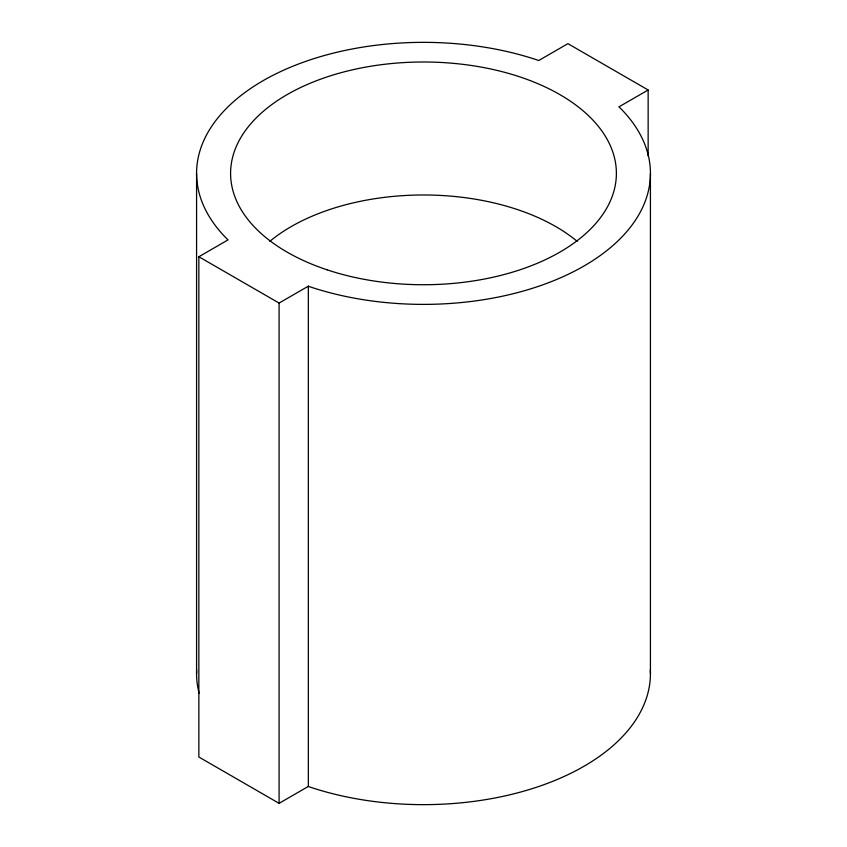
<?xml version="1.0" encoding="UTF-8"?>
<svg xmlns="http://www.w3.org/2000/svg" width="847" height="847" viewBox="0 0 847 847"><rect width="100%" height="100%" fill="white"/><g stroke="black" fill="none" stroke-linecap="round" stroke-linejoin="round"><path stroke-width="1.27" d="M650.337 669.966A226.922 131.01 0 0 1 539.708 786.164A226.922 131.01 0 0 1 310.034 787.096L308.34 786.44L279.087 803.337L198.854 757.017L198.854 256.747L228.108 239.849L226.975 238.875A226.922 131.01 0 0 1 263.036 80.719A226.922 131.01 0 0 1 536.966 59.904L538.66 60.561L567.913 43.663L648.146 89.983L648.146 155.986M198.854 256.747L279.087 303.067L308.34 286.17L310.034 286.826A226.922 131.01 0 0 0 583.964 266.011A226.922 131.01 0 0 0 620.025 107.855L618.892 106.881L648.146 89.983M650.422 173.36L650.422 673.64M308.34 286.17L308.34 786.44M279.087 303.067L279.087 803.337M196.578 173.36L196.578 673.64M269.812 241.342A187.219 108.088 0 0 1 577.188 241.342M199.109 693.153A226.922 131.01 0 0 1 196.663 669.966M327.058 269.812A192.883 111.359 0 0 0 616.383 173.36A192.883 111.359 0 0 0 327.058 76.918A192.883 111.359 0 0 0 327.058 269.812"/></g></svg>
